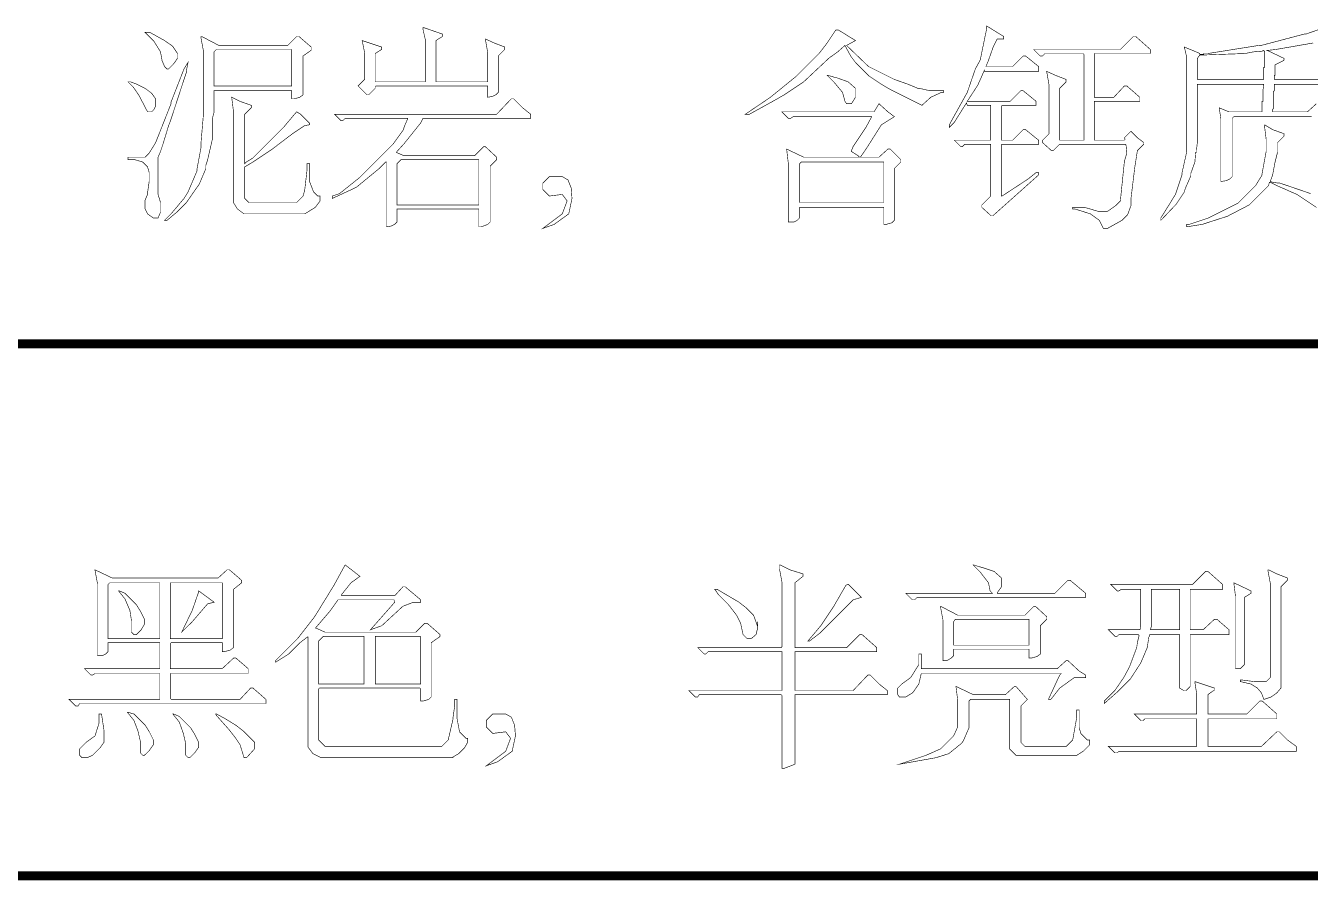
# Model space of a CAD drawing. Extents: x 94 to 452, y -72 to 1042.
# Drawn here: x 236.94 to 258.7, y 145.47 to 159.96 of the extents above; entities that cross this region are included whole.
import ezdxf

# ---------------------------------------------------------------- set-up
doc = ezdxf.new("R2010")
doc.units = 0
doc.header["$MEASUREMENT"] = 0
doc.layers.add('TREE_LAYER', color=7, linetype='Continuous')

msp = doc.modelspace()

# ---------------------------------------------------------------- linework, layer by layer
at = {"layer": 'TREE_LAYER'}
for points, const_width, elevation in [([(239.042252, 159.841852), (238.959899, 159.841852), (239.11088, 159.690871), (239.220683, 159.51244), (239.248134, 159.361459), (239.289311, 159.265381), (239.330487, 159.224204), (239.357938, 159.224204), (239.440291, 159.306557), (239.508919, 159.402636), (239.508919, 159.484989), (239.426566, 159.608518), (239.289311, 159.704597), (239.042252, 159.841852), (239.042252, 159.841852)], 0.01, 71), ([(239.920683, 159.773224), (239.906958, 159.773224), (239.906958, 159.745773), (239.948134, 159.526165), (239.948134, 158.455577), (239.906958, 157.975185), (239.906958, 157.892832), (239.838331, 157.522244), (239.838331, 157.494793), (239.68735, 157.13793), (239.618723, 157.028126), (239.399115, 156.767342), (239.289311, 156.657538), (239.330487, 156.657538), (239.495193, 156.794793), (239.659899, 156.959499), (239.879507, 157.275185), (239.989311, 157.535969), (239.989311, 157.590871), (240.016762, 157.673224), (240.057938, 157.851655), (240.099115, 158.030087), (240.099115, 158.38695), (240.126566, 158.483028), (240.126566, 158.853616), (240.140291, 158.853616), (241.444213, 158.853616), (241.444213, 158.853616), (241.444213, 158.716361), (241.485389, 158.716361), (241.581468, 158.743812), (241.63637, 158.784989), (241.63637, 159.443812), (241.773625, 159.539891), (241.773625, 159.553616), (241.773625, 159.594793), (241.567742, 159.773224), (241.526566, 159.773224), (241.375585, 159.622244), (240.208919, 159.622244), (239.920683, 159.773224), (239.920683, 159.773224)], 0.01, 71), ([(243.681468, 159.924204), (243.667742, 159.924204), (243.667742, 159.896753), (243.708919, 159.718322), (243.708919, 159.004597), (243.695193, 159.004597), (242.871664, 159.004597), (242.857938, 159.004597), (242.857938, 159.484989), (242.967742, 159.553616), (242.967742, 159.553616), (242.967742, 159.594793), (242.638331, 159.704597), (242.679507, 159.498714), (242.679507, 159.045773), (242.569703, 158.935969), (242.720683, 158.784989), (242.748134, 158.784989), (242.857938, 158.894793), (242.857938, 158.922244), (242.871664, 158.935969), (244.765781, 158.935969), (244.765781, 158.922244), (244.765781, 158.743812), (244.848134, 158.757538), (244.903036, 158.784989), (244.944213, 158.826165), (244.944213, 159.443812), (245.054017, 159.553616), (245.054017, 159.594793), (244.875585, 159.66342), (244.724605, 159.732048), (244.765781, 159.498714), (244.765781, 159.004597), (244.765781, 159.004597), (243.88735, 159.004597), (243.88735, 159.004597), (243.88735, 159.704597), (243.997154, 159.773224), (243.997154, 159.773224), (243.997154, 159.814401), (243.681468, 159.924204), (243.681468, 159.924204)], 0.01, 71), ([(250.708919, 159.883028), (250.667742, 159.883028), (250.654017, 159.869303), (250.516762, 159.66342), (250.379507, 159.484989), (249.995193, 159.100675), (249.555978, 158.743812), (249.130487, 158.455577), (249.199115, 158.455577), (249.597154, 158.675185), (249.789311, 158.784989), (250.118723, 159.004597), (250.557938, 159.416361), (250.599115, 159.443812), (250.695193, 159.51244), (250.818723, 159.622244), (250.914801, 159.443812), (250.997154, 159.334008), (251.230487, 159.100675), (251.43637, 158.96342), (251.601076, 158.867342), (252.122644, 158.606557), (252.273625, 158.743812), (252.452056, 158.826165), (252.493232, 158.826165), (252.493232, 158.853616), (252.259899, 158.853616), (252.081468, 158.894793), (252.054017, 158.894793), (251.889311, 158.96342), (251.655978, 159.045773), (251.216762, 159.265381), (250.846174, 159.622244), (250.997154, 159.704597), (250.708919, 159.883028), (250.708919, 159.883028)], 0.01, 71), ([(253.220683, 159.951655), (253.220683, 159.951655), (253.220683, 159.910479), (253.11088, 159.375185), (253.028527, 159.224204), (252.891272, 158.826165), (252.616762, 158.332048), (252.589311, 158.277146), (252.589311, 158.235969), (252.671664, 158.318322), (252.877546, 158.647734), (252.891272, 158.606557), (253.289311, 158.606557), (253.289311, 158.592832), (253.289311, 158.016361), (253.289311, 158.016361), (252.671664, 158.016361), (252.781468, 157.906557), (252.808919, 157.906557), (252.850095, 157.947734), (253.289311, 157.947734), (253.289311, 157.934008), (253.289311, 157.069303), (253.138331, 156.918322), (253.138331, 156.877146), (253.289311, 156.739891), (253.330487, 156.739891), (254.099115, 157.426165), (254.099115, 157.467342), (254.057938, 157.467342), (253.920683, 157.357538), (253.481468, 157.069303), (253.467742, 157.069303), (253.467742, 157.934008), (253.481468, 157.947734), (254.099115, 157.947734), (254.099115, 158.016361), (253.879507, 158.194793), (253.838331, 158.194793), (253.659899, 158.016361), (253.481468, 158.016361), (253.467742, 158.016361), (253.467742, 158.592832), (253.481468, 158.606557), (254.057938, 158.606557), (254.057938, 158.675185), (253.838331, 158.853616), (253.797154, 158.853616), (253.618723, 158.675185), (252.904997, 158.675185), (252.891272, 158.675185), (253.069703, 158.949695), (253.179507, 159.196753), (253.179507, 159.183028), (254.099115, 159.183028), (254.099115, 159.265381), (253.879507, 159.443812), (253.838331, 159.443812), (253.659899, 159.265381), (253.206958, 159.265381), (253.206958, 159.265381), (253.248134, 159.361459), (253.330487, 159.594793), (253.399115, 159.732048), (253.399115, 159.732048), (253.508919, 159.732048), (253.508919, 159.773224), (253.220683, 159.951655), (253.220683, 159.951655)], 0.01, 71), ([(255.746174, 159.773224), (255.704997, 159.773224), (255.485389, 159.553616), (254.016762, 159.553616), (254.126566, 159.443812), (254.167742, 159.443812), (254.208919, 159.484989), (254.854017, 159.484989), (254.867742, 159.471263), (254.867742, 158.016361), (254.854017, 158.016361), (254.469703, 158.016361), (254.455978, 158.016361), (254.455978, 158.894793), (254.565781, 159.004597), (254.565781, 159.045773), (254.38735, 159.114401), (254.23637, 159.183028), (254.277546, 158.949695), (254.277546, 158.126165), (254.167742, 158.016361), (254.167742, 157.975185), (254.318723, 157.83793), (254.346174, 157.83793), (254.455978, 157.947734), (255.567742, 157.947734), (255.581468, 157.934008), (255.595193, 157.796753), (255.554017, 157.659499), (255.485389, 156.98695), (255.403036, 156.904597), (255.265781, 156.808518), (255.114801, 156.808518), (254.881468, 156.877146), (254.675585, 156.877146), (254.675585, 156.849695), (254.716762, 156.849695), (254.977546, 156.767342), (255.128527, 156.657538), (255.197154, 156.520283), (255.265781, 156.520283), (255.51284, 156.657538), (255.595193, 156.739891), (255.608919, 156.753616), (255.663821, 156.904597), (255.663821, 157.014401), (255.732448, 157.577146), (255.746174, 157.659499), (255.773625, 157.83793), (255.883429, 157.947734), (255.883429, 157.975185), (255.773625, 158.057538), (255.663821, 158.167342), (255.554017, 158.057538), (255.567742, 158.030087), (255.554017, 158.016361), (255.046174, 158.016361), (255.046174, 158.016361), (255.046174, 158.675185), (255.046174, 158.675185), (255.814801, 158.675185), (255.814801, 158.743812), (255.595193, 158.935969), (255.554017, 158.935969), (255.375585, 158.743812), (255.046174, 158.743812), (255.046174, 158.757538), (255.046174, 159.471263), (255.046174, 159.484989), (255.993232, 159.484989), (255.993232, 159.553616), (255.746174, 159.773224), (255.746174, 159.773224)], 0.01, 71), ([(258.944213, 159.924204), (258.628527, 159.814401), (258.601076, 159.814401), (257.873625, 159.622244), (257.832448, 159.622244), (256.967742, 159.484989), (256.899115, 159.484989), (256.899115, 159.471263), (256.830487, 159.471263), (256.830487, 159.484989), (256.803036, 159.498714), (256.569703, 159.594793), (256.61088, 159.416361), (256.61088, 157.824204), (256.528527, 157.453616), (256.528527, 157.426165), (256.418723, 157.096753), (256.308919, 156.918322), (256.171664, 156.698714), (256.171664, 156.657538), (256.432448, 156.932048), (256.569703, 157.13793), (256.583429, 157.192832), (256.679507, 157.41244), (256.679507, 157.453616), (256.748134, 157.645773), (256.76186, 157.810479), (256.775585, 157.810479), (256.775585, 157.851655), (256.789311, 157.975185), (256.789311, 158.96342), (256.789311, 158.96342), (257.901076, 158.96342), (257.914801, 158.96342), (257.901076, 158.853616), (257.901076, 158.853616), (257.901076, 158.757538), (257.901076, 158.757538), (257.901076, 158.675185), (257.88735, 158.675185), (257.88735, 158.579106), (257.88735, 158.579106), (257.88735, 158.496753), (257.88735, 158.496753), (257.324605, 158.496753), (257.159899, 158.565381), (257.18735, 158.38695), (257.18735, 157.316361), (257.283429, 157.330087), (257.338331, 157.357538), (257.379507, 157.398714), (257.379507, 158.38695), (257.406958, 158.414401), (258.724605, 158.414401)], 0.01, 71), ([(240.167742, 159.553616), (240.167742, 159.553616), (241.444213, 159.553616), (241.444213, 159.553616), (241.444213, 158.935969), (241.444213, 158.935969), (240.140291, 158.935969), (240.126566, 158.935969), (240.126566, 159.51244), (240.167742, 159.553616), (240.167742, 159.553616)], 0.01, 71), ([(258.985389, 159.045773), (258.106958, 159.045773), (258.093232, 159.045773), (258.093232, 159.114401), (258.106958, 159.114401), (258.106958, 159.292832), (258.244213, 159.361459), (258.257938, 159.375185), (258.257938, 159.402636), (257.969703, 159.539891), (257.997154, 159.539891), (258.120683, 159.553616), (258.752056, 159.66342)], 0.01, 71), ([(257.901076, 159.526165), (257.901076, 159.539891), (257.928527, 159.526165), (257.928527, 159.251655), (257.914801, 159.251655), (257.914801, 159.155577), (257.914801, 159.141852), (257.914801, 159.045773), (257.901076, 159.045773), (256.789311, 159.045773), (256.789311, 159.045773), (256.789311, 159.402636), (256.830487, 159.457538), (257.599115, 159.484989), (257.73637, 159.51244), (257.901076, 159.526165), (257.901076, 159.526165)], 0.01, 71), ([(239.68735, 159.334008), (239.618723, 159.224204), (239.399115, 158.661459), (239.399115, 158.634008), (239.138331, 157.975185), (239.028527, 157.796753), (238.959899, 157.728126), (238.671664, 157.728126), (238.671664, 157.68695), (238.781468, 157.68695), (238.918723, 157.645773), (239.001076, 157.56342), (239.028527, 157.467342), (239.028527, 157.316361), (239.001076, 157.124204), (239.001076, 157.096753), (238.959899, 157.000675), (238.959899, 156.849695), (239.001076, 156.767342), (239.097154, 156.698714), (239.179507, 156.698714), (239.220683, 156.794793), (239.220683, 156.959499), (239.179507, 157.096753), (239.179507, 157.728126), (239.220683, 157.824204), (239.26186, 157.947734), (239.357938, 158.26342), (239.385389, 158.332048), (239.659899, 159.169303), (239.659899, 159.196753), (239.68735, 159.334008), (239.68735, 159.334008)], 0.01, 71), ([(238.71284, 159.004597), (238.671664, 159.004597), (238.754017, 158.922244), (238.850095, 158.784989), (239.001076, 158.496753), (239.069703, 158.496753), (239.11088, 158.53793), (239.138331, 158.592832), (239.138331, 158.716361), (239.069703, 158.81244), (238.959899, 158.894793), (238.822644, 158.96342), (238.71284, 159.004597), (238.71284, 159.004597)], 0.01, 71), ([(250.530487, 159.114401), (250.516762, 159.114401), (250.640291, 158.990871), (250.777546, 158.826165), (250.818723, 158.675185), (250.846174, 158.634008), (250.928527, 158.634008), (250.997154, 158.743812), (250.997154, 158.894793), (250.873625, 159.004597), (250.681468, 159.073224), (250.626566, 159.08695), (250.530487, 159.114401), (250.530487, 159.114401)], 0.01, 71), ([(258.806958, 158.634008), (258.655978, 158.496753), (258.079507, 158.496753), (258.065781, 158.496753), (258.065781, 158.53793), (258.079507, 158.551655), (258.079507, 158.647734), (258.079507, 158.647734), (258.079507, 158.743812), (258.079507, 158.743812), (258.079507, 158.839891), (258.093232, 158.853616), (258.093232, 158.96342), (258.093232, 158.96342), (259.493232, 158.96342)], 0.01, 71), ([(240.428527, 158.743812), (240.428527, 158.743812), (240.428527, 158.730087), (240.455978, 158.510479), (240.455978, 156.959499), (240.524605, 156.849695), (240.634409, 156.767342), (241.663821, 156.767342), (241.732448, 156.808518), (241.842252, 156.877146), (241.924605, 156.98695), (241.924605, 157.069303), (241.883429, 157.069303), (241.814801, 157.13793), (241.746174, 157.316361), (241.746174, 157.618322), (241.704997, 157.618322), (241.704997, 157.522244), (241.663821, 157.165381), (241.63637, 157.069303), (241.526566, 156.959499), (240.716762, 156.959499), (240.648134, 157.028126), (240.648134, 157.56342), (240.785389, 157.645773), (241.114801, 157.865381), (241.457938, 158.126165), (241.663821, 158.26342), (241.746174, 158.277146), (241.746174, 158.304597), (241.595193, 158.455577), (241.526566, 158.496753), (241.306958, 158.235969), (240.785389, 157.714401), (240.675585, 157.645773), (240.648134, 157.618322), (240.648134, 157.632048), (240.648134, 158.455577), (240.757938, 158.565381), (240.757938, 158.606557), (240.565781, 158.675185), (240.428527, 158.743812), (240.428527, 158.743812)], 0.01, 71), ([(245.204997, 158.716361), (245.163821, 158.716361), (244.916762, 158.455577), (242.171664, 158.455577), (242.281468, 158.345773), (242.308919, 158.345773), (242.350095, 158.38695), (243.406958, 158.38695), (243.406958, 158.373224), (243.352056, 158.249695), (243.338331, 158.194793), (243.159899, 157.947734), (242.597154, 157.384989), (242.254017, 157.110479), (242.130487, 157.069303), (242.130487, 157.028126), (242.48735, 157.192832), (242.542252, 157.220283), (242.926566, 157.535969), (243.03637, 157.645773), (243.050095, 157.645773), (243.050095, 156.547734), (243.132448, 156.561459), (243.18735, 156.58891), (243.228527, 156.630087), (243.228527, 156.835969), (243.228527, 156.849695), (244.614801, 156.849695), (244.614801, 156.835969), (244.614801, 156.547734), (244.655978, 156.547734), (244.765781, 156.58891), (244.806958, 156.630087), (244.806958, 157.577146), (244.916762, 157.68695), (244.916762, 157.728126), (244.724605, 157.906557), (244.697154, 157.906557), (244.546174, 157.755577), (243.338331, 157.755577), (243.214801, 157.810479), (243.352056, 157.961459), (243.626566, 158.304597), (243.667742, 158.38695), (245.493232, 158.38695), (245.493232, 158.455577), (245.355978, 158.565381), (245.204997, 158.716361), (245.204997, 158.716361)], 0.01, 71), ([(251.395193, 158.634008), (251.31284, 158.496753), (249.748134, 158.496753), (249.857938, 158.38695), (249.899115, 158.38695), (249.940291, 158.414401), (251.271664, 158.414401), (251.271664, 158.414401), (251.175585, 158.235969), (250.955978, 157.906557), (250.928527, 157.83793), (250.928527, 157.824204), (251.038331, 157.755577), (251.065781, 157.728126), (251.065781, 157.728126), (250.118723, 157.728126), (249.830487, 157.865381), (249.857938, 157.632048), (249.857938, 156.630087), (249.954017, 156.630087), (250.008919, 156.657538), (250.050095, 156.698714), (250.050095, 156.877146), (250.050095, 156.877146), (251.463821, 156.877146), (251.477546, 156.877146), (251.477546, 156.58891), (251.518723, 156.58891), (251.614801, 156.616361), (251.655978, 156.657538), (251.655978, 157.535969), (251.765781, 157.645773), (251.765781, 157.68695), (251.58735, 157.865381), (251.546174, 157.865381), (251.395193, 157.728126), (251.079507, 157.728126), (251.079507, 157.728126), (251.175585, 157.865381), (251.43637, 158.277146), (251.655978, 158.414401), (251.546174, 158.496753), (251.395193, 158.634008), (251.395193, 158.634008)], 0.01, 71), ([(257.928527, 158.277146), (257.928527, 158.277146), (257.928527, 158.249695), (257.955978, 158.030087), (257.955978, 157.824204), (257.88735, 157.453616), (257.88735, 157.426165), (257.777546, 157.247734), (257.475585, 156.945773), (256.981468, 156.698714), (256.652056, 156.58891), (256.61088, 156.58891), (256.61088, 156.547734), (256.871664, 156.58891), (257.297154, 156.726165), (257.667742, 156.918322), (257.997154, 157.247734), (258.01088, 157.302636), (258.024605, 157.302636), (258.134409, 157.247734), (258.477546, 157.096753), (258.806958, 156.877146)], 0.01, 71), ([(258.71088, 157.110479), (258.189311, 157.28891), (258.16186, 157.28891), (258.065781, 157.302636), (258.024605, 157.316361), (258.065781, 157.426165), (258.106958, 157.645773), (258.148134, 157.810479), (258.148134, 157.975185), (258.257938, 158.084989), (258.257938, 158.126165), (258.065781, 158.194793), (257.928527, 158.277146), (257.928527, 158.277146)], 0.01, 71), ([(243.297154, 157.68695), (243.297154, 157.68695), (244.614801, 157.68695), (244.614801, 157.68695), (244.614801, 156.918322), (244.614801, 156.918322), (243.228527, 156.918322), (243.228527, 156.918322), (243.228527, 157.618322), (243.297154, 157.68695), (243.297154, 157.68695)], 0.01, 71), ([(250.077546, 157.645773), (250.077546, 157.645773), (251.463821, 157.645773), (251.477546, 157.645773), (251.477546, 156.959499), (251.463821, 156.959499), (250.050095, 156.959499), (250.050095, 156.959499), (250.050095, 157.618322), (250.077546, 157.645773), (250.077546, 157.645773)], 0.01, 71), ([(246.028527, 157.398714), (245.808919, 157.398714), (245.699115, 157.28891), (245.699115, 157.179106), (245.808919, 157.069303), (246.028527, 157.096753), (246.11088, 156.98695), (246.028527, 156.767342), (245.699115, 156.520283), (245.891272, 156.58891), (246.138331, 156.767342), (246.193232, 157.028126), (246.179507, 157.206557), (246.124605, 157.343812), (246.028527, 157.398714), (246.028527, 157.398714)], 0.01, 71), ([(221.22612, 154.566141), (399.22612, 154.566141)], 0.15, 178), ([(238.111467, 150.734179), (238.111467, 150.734179), (238.111467, 150.720454), (238.152643, 150.500846), (238.152643, 149.279277), (238.234996, 149.279277), (238.289898, 149.306728), (238.331075, 149.347904), (238.331075, 149.485159), (238.331075, 149.498885), (239.209506, 149.498885), (239.209506, 149.485159), (239.209506, 149.059669), (239.209506, 149.059669), (237.933035, 149.059669), (238.042839, 148.949865), (238.07029, 148.949865), (238.111467, 148.977316), (239.209506, 148.977316), (239.209506, 148.977316), (239.209506, 148.551826), (239.209506, 148.538101), (237.672251, 148.538101), (237.782055, 148.428297), (237.823231, 148.428297), (237.850682, 148.469473), (241.007545, 148.469473), (241.007545, 148.538101), (240.787937, 148.730257), (240.746761, 148.730257), (240.56833, 148.538101), (239.401663, 148.538101), (239.387937, 148.551826), (239.387937, 148.977316), (239.401663, 148.977316), (240.705584, 148.977316), (240.705584, 149.059669), (240.499702, 149.238101), (240.458526, 149.238101), (240.266369, 149.059669), (239.401663, 149.059669), (239.387937, 149.059669), (239.387937, 149.485159), (239.401663, 149.498885), (240.266369, 149.498885), (240.266369, 149.485159), (240.266369, 149.347904), (240.307545, 149.347904), (240.403624, 149.375355), (240.458526, 149.416532), (240.458526, 150.404767), (240.59578, 150.514571), (240.59578, 150.514571), (240.59578, 150.555748), (240.389898, 150.734179), (240.348722, 150.734179), (240.197741, 150.596924), (238.399702, 150.596924), (238.111467, 150.734179), (238.111467, 150.734179)], 0.01, 72), ([(242.352643, 150.816532), (242.338918, 150.802806), (242.325192, 150.775355), (242.160486, 150.473395), (241.831075, 149.938101), (241.542839, 149.567512), (241.172251, 149.196924), (241.172251, 149.169473), (241.391859, 149.306728), (241.584016, 149.498885), (241.707545, 149.594963), (241.721271, 149.594963), (241.721271, 149.594963), (241.721271, 147.742022), (241.721271, 147.728297), (241.803624, 147.618493), (241.940879, 147.549865), (244.178133, 147.549865), (244.178133, 147.563591), (244.274212, 147.618493), (244.37029, 147.714571), (244.425192, 147.81065), (244.425192, 147.879277), (244.397741, 147.879277), (244.287937, 147.989081), (244.246761, 148.208689), (244.246761, 148.538101), (244.205584, 148.538101), (244.205584, 148.428297), (244.178133, 148.23614), (244.178133, 148.208689), (244.09578, 147.851826), (243.985977, 147.742022), (242.009506, 147.742022), (241.899702, 147.851826), (241.899702, 148.716532), (241.913428, 148.730257), (243.615388, 148.730257), (243.629114, 148.716532), (243.629114, 148.51065), (243.67029, 148.51065), (243.766369, 148.538101), (243.807545, 148.579277), (243.807545, 149.498885), (243.9448, 149.594963), (243.958526, 149.608689), (243.958526, 149.63614), (243.738918, 149.828297), (243.697741, 149.828297), (243.546761, 149.677316), (242.009506, 149.677316), (241.858526, 149.745944), (241.8448, 149.745944), (242.091859, 150.034179), (242.229114, 150.226336), (243.176173, 150.226336), (243.189898, 150.185159), (242.778133, 149.718493), (242.97029, 149.78712), (243.327153, 150.116532), (243.505584, 150.185159), (243.629114, 150.185159), (243.629114, 150.226336), (243.36833, 150.445944), (243.327153, 150.445944), (243.189898, 150.294963), (242.297741, 150.294963), (242.284016, 150.308689), (242.448722, 150.514571), (242.599702, 150.624375), (242.352643, 150.816532), (242.352643, 150.816532)], 0.01, 72), ([(249.723231, 150.816532), (249.709506, 150.816532), (249.709506, 150.747904), (249.750682, 150.528297), (249.750682, 149.430257), (249.736957, 149.416532), (248.323231, 149.416532), (248.433035, 149.306728), (248.460486, 149.306728), (248.501663, 149.347904), (249.736957, 149.347904), (249.750682, 149.347904), (249.750682, 148.689081), (249.736957, 148.689081), (248.172251, 148.689081), (248.282055, 148.579277), (248.323231, 148.579277), (248.350682, 148.620454), (249.736957, 148.620454), (249.750682, 148.606728), (249.750682, 147.371434), (249.791859, 147.371434), (249.901663, 147.41261), (249.97029, 147.440061), (249.97029, 148.606728), (249.97029, 148.620454), (251.534996, 148.620454), (251.534996, 148.689081), (251.397741, 148.798885), (251.246761, 148.949865), (251.205584, 148.949865), (250.958526, 148.689081), (249.97029, 148.689081), (249.97029, 148.689081), (249.97029, 149.347904), (249.97029, 149.347904), (251.356565, 149.347904), (251.356565, 149.416532), (251.109506, 149.63614), (251.06833, 149.63614), (250.848722, 149.416532), (249.97029, 149.416532), (249.97029, 149.430257), (249.97029, 150.514571), (250.107545, 150.624375), (250.107545, 150.624375), (250.107545, 150.665552), (249.887937, 150.734179), (249.723231, 150.816532), (249.723231, 150.816532)], 0.01, 72), ([(253.003624, 150.816532), (252.989898, 150.816532), (253.113428, 150.693003), (253.250682, 150.514571), (253.278133, 150.377316), (253.31931, 150.33614), (253.305584, 150.33614), (251.850682, 150.33614), (251.960486, 150.226336), (252.001663, 150.226336), (252.042839, 150.267512), (254.897741, 150.267512), (254.897741, 150.33614), (254.636957, 150.555748), (254.59578, 150.555748), (254.376173, 150.33614), (253.401663, 150.33614), (253.401663, 150.33614), (253.401663, 150.349865), (253.47029, 150.445944), (253.47029, 150.596924), (253.346761, 150.706728), (253.140879, 150.775355), (253.085977, 150.789081), (253.003624, 150.816532), (253.003624, 150.816532)], 0.01, 72), ([(256.97029, 150.706728), (256.929114, 150.706728), (256.709506, 150.48712), (255.323231, 150.48712), (255.433035, 150.377316), (255.460486, 150.377316), (255.501663, 150.404767), (255.831075, 150.404767), (255.831075, 150.404767), (255.831075, 149.773395), (255.817349, 149.718493), (255.282055, 149.718493), (255.391859, 149.608689), (255.433035, 149.608689), (255.460486, 149.63614), (255.789898, 149.63614), (255.803624, 149.622414), (255.776173, 149.51261), (255.762447, 149.416532), (255.638918, 149.08712), (255.542839, 148.908689), (255.391859, 148.689081), (255.213428, 148.51065), (255.213428, 148.469473), (255.446761, 148.675355), (255.652643, 148.881238), (255.831075, 149.155748), (255.940879, 149.416532), (255.96833, 149.594963), (255.982055, 149.608689), (255.982055, 149.63614), (255.99578, 149.63614), (256.489898, 149.63614), (256.489898, 149.63614), (256.489898, 148.730257), (256.558526, 148.689081), (256.599702, 148.689081), (256.66833, 148.757708), (256.66833, 149.63614), (256.682055, 149.63614), (257.327153, 149.63614), (257.327153, 149.718493), (257.121271, 149.896924), (257.080094, 149.896924), (256.887937, 149.718493), (256.682055, 149.718493), (256.66833, 149.718493), (256.66833, 150.404767), (256.682055, 150.404767), (257.217349, 150.404767), (257.217349, 150.48712), (256.97029, 150.706728), (256.97029, 150.706728)], 0.01, 72), ([(257.999702, 150.734179), (257.985977, 150.734179), (257.985977, 150.720454), (258.027153, 150.500846), (258.027153, 148.908689), (257.958526, 148.840061), (257.752643, 148.840061), (257.546761, 148.867512), (257.51931, 148.867512), (257.51931, 148.840061), (257.697741, 148.798885), (257.807545, 148.730257), (257.876173, 148.647904), (257.917349, 148.538101), (258.040879, 148.579277), (258.136957, 148.647904), (258.205584, 148.730257), (258.205584, 150.445944), (258.315388, 150.555748), (258.315388, 150.596924), (258.136957, 150.665552), (257.999702, 150.734179), (257.999702, 150.734179)], 0.01, 72), ([(238.358526, 150.514571), (238.372251, 150.514571), (239.209506, 150.514571), (239.209506, 150.514571), (239.209506, 149.567512), (239.209506, 149.567512), (238.331075, 149.567512), (238.331075, 149.567512), (238.331075, 150.48712), (238.358526, 150.514571), (238.358526, 150.514571)], 0.01, 72), ([(239.387937, 150.514571), (239.401663, 150.514571), (240.266369, 150.514571), (240.266369, 150.514571), (240.266369, 149.567512), (240.266369, 149.567512), (239.401663, 149.567512), (239.387937, 149.567512), (239.387937, 150.514571), (239.387937, 150.514571)], 0.01, 72), ([(250.876173, 150.48712), (250.834996, 150.473395), (250.629114, 150.116532), (250.409506, 149.78712), (250.189898, 149.526336), (250.217349, 149.526336), (250.39578, 149.663591), (250.958526, 150.226336), (251.09578, 150.267512), (250.876173, 150.48712), (250.876173, 150.48712)], 0.01, 72), ([(257.409506, 150.514571), (257.409506, 150.514571), (257.409506, 150.500846), (257.436957, 150.281238), (257.436957, 149.059669), (257.51931, 149.059669), (257.587937, 149.128297), (257.587937, 150.267512), (257.697741, 150.33614), (257.697741, 150.33614), (257.697741, 150.377316), (257.409506, 150.514571), (257.409506, 150.514571)], 0.01, 72), ([(238.523231, 150.377316), (238.509506, 150.377316), (238.61931, 150.240061), (238.701663, 150.047904), (238.729114, 149.869473), (238.729114, 149.677316), (238.77029, 149.63614), (238.811467, 149.63614), (238.89382, 149.718493), (238.948722, 149.814571), (238.948722, 149.896924), (238.880094, 150.034179), (238.811467, 150.143983), (238.61931, 150.33614), (238.523231, 150.377316), (238.523231, 150.377316)], 0.01, 72), ([(239.86833, 150.377316), (239.86833, 150.363591), (239.758526, 150.047904), (239.580094, 149.677316), (239.758526, 149.855748), (240.01931, 150.157708), (240.129114, 150.185159), (239.86833, 150.377316), (239.86833, 150.377316)], 0.01, 72), ([(248.652643, 150.404767), (248.611467, 150.404767), (248.680094, 150.308689), (248.8448, 150.143983), (248.982055, 149.965552), (249.050682, 149.828297), (249.091859, 149.63614), (249.160486, 149.567512), (249.229114, 149.567512), (249.311467, 149.63614), (249.338918, 149.745944), (249.338918, 149.855748), (249.338918, 149.773395), (249.27029, 149.965552), (249.146761, 150.089081), (249.023231, 150.185159), (248.652643, 150.404767), (248.652643, 150.404767)], 0.01, 72), ([(256.009506, 150.404767), (256.023231, 150.404767), (256.489898, 150.404767), (256.489898, 150.404767), (256.489898, 149.718493), (256.489898, 149.718493), (256.009506, 149.718493), (255.99578, 149.718493), (256.009506, 149.773395), (256.009506, 150.404767), (256.009506, 150.404767)], 0.01, 72), ([(252.440879, 150.116532), (252.440879, 150.116532), (252.440879, 150.089081), (252.482055, 149.869473), (252.482055, 149.196924), (252.550682, 149.196924), (252.61931, 149.238101), (252.660486, 149.279277), (252.660486, 149.375355), (252.660486, 149.389081), (253.936957, 149.389081), (253.936957, 149.375355), (253.936957, 149.238101), (253.978133, 149.238101), (254.074212, 149.265552), (254.129114, 149.306728), (254.129114, 149.78712), (254.238918, 149.896924), (254.238918, 149.938101), (254.046761, 150.116532), (254.01931, 150.116532), (253.86833, 149.965552), (252.729114, 149.965552), (252.440879, 150.116532), (252.440879, 150.116532)], 0.01, 72), ([(252.687937, 149.896924), (252.701663, 149.896924), (253.936957, 149.896924), (253.936957, 149.896924), (253.936957, 149.457708), (253.936957, 149.457708), (252.660486, 149.457708), (252.660486, 149.457708), (252.660486, 149.855748), (252.687937, 149.896924), (252.687937, 149.896924)], 0.01, 72), ([(241.96833, 149.594963), (241.982055, 149.608689), (242.66833, 149.608689), (242.66833, 149.594963), (242.66833, 148.798885), (242.66833, 148.798885), (241.913428, 148.798885), (241.899702, 148.798885), (241.899702, 149.526336), (241.96833, 149.594963), (241.96833, 149.594963)], 0.01, 72), ([(242.860486, 149.594963), (242.860486, 149.608689), (243.615388, 149.608689), (243.629114, 149.594963), (243.629114, 148.798885), (243.615388, 148.798885), (242.860486, 148.798885), (242.860486, 148.798885), (242.860486, 149.594963), (242.860486, 149.594963)], 0.01, 72), ([(252.111467, 149.306728), (252.07029, 149.306728), (252.07029, 149.128297), (251.933035, 148.908689), (251.782055, 148.798885), (251.713428, 148.730257), (251.713428, 148.620454), (251.740879, 148.579277), (251.850682, 148.579277), (251.960486, 148.647904), (251.974212, 148.66163), (252.07029, 148.798885), (252.111467, 148.977316), (254.485977, 148.977316), (254.485977, 148.977316), (254.458526, 148.949865), (254.431075, 148.894963), (254.266369, 148.538101), (254.307545, 148.538101), (254.458526, 148.730257), (254.705584, 148.908689), (254.705584, 148.908689), (254.897741, 148.908689), (254.897741, 148.949865), (254.787937, 149.018493), (254.59578, 149.196924), (254.56833, 149.196924), (254.417349, 149.059669), (252.111467, 149.059669), (252.111467, 149.059669), (252.111467, 149.306728), (252.111467, 149.306728)], 0.01, 72), ([(252.701663, 148.757708), (252.701663, 148.757708), (252.701663, 148.743983), (252.729114, 148.524375), (252.729114, 148.071434), (252.660486, 147.920454), (252.440879, 147.700846), (252.19382, 147.591042), (251.740879, 147.440061), (252.358526, 147.549865), (252.578133, 147.618493), (252.797741, 147.796924), (252.825192, 147.838101), (252.921271, 148.057708), (252.921271, 148.51065), (252.948722, 148.538101), (253.607545, 148.538101), (253.607545, 148.538101), (253.607545, 147.700846), (253.717349, 147.591042), (254.746761, 147.591042), (254.856565, 147.659669), (254.966369, 147.769473), (254.966369, 147.851826), (254.925192, 147.851826), (254.815388, 147.96163), (254.787937, 148.057708), (254.787937, 148.359669), (254.746761, 148.359669), (254.746761, 148.23614), (254.678133, 147.851826), (254.56833, 147.742022), (253.86833, 147.742022), (253.799702, 147.81065), (253.799702, 148.428297), (253.909506, 148.538101), (253.717349, 148.757708), (253.689898, 148.757708), (253.538918, 148.620454), (252.989898, 148.620454), (252.701663, 148.757708), (252.701663, 148.757708)], 0.01, 72), ([(256.750682, 148.840061), (256.750682, 148.840061), (256.750682, 148.81261), (256.778133, 148.634179), (256.778133, 148.291042), (256.778133, 148.291042), (255.721271, 148.291042), (255.831075, 148.181238), (255.872251, 148.181238), (255.899702, 148.208689), (256.778133, 148.208689), (256.778133, 148.208689), (256.778133, 147.742022), (256.778133, 147.742022), (255.282055, 147.742022), (255.391859, 147.632218), (255.433035, 147.632218), (255.460486, 147.659669), (258.466369, 147.659669), (258.466369, 147.742022), (258.315388, 147.851826), (258.178133, 147.989081), (258.136957, 147.989081), (257.876173, 147.742022), (256.97029, 147.742022), (256.97029, 147.742022), (256.97029, 148.208689), (256.97029, 148.208689), (258.136957, 148.208689), (258.136957, 148.291042), (257.889898, 148.51065), (257.848722, 148.51065), (257.629114, 148.291042), (256.97029, 148.291042), (256.97029, 148.291042), (256.97029, 148.620454), (257.066369, 148.689081), (257.080094, 148.689081), (257.080094, 148.730257), (256.750682, 148.840061), (256.750682, 148.840061)], 0.01, 72), ([(238.221271, 148.291042), (238.180094, 148.291042), (238.180094, 148.140061), (238.111467, 147.920454), (237.960486, 147.81065), (237.850682, 147.700846), (237.850682, 147.591042), (237.891859, 147.549865), (237.974212, 147.549865), (238.07029, 147.591042), (238.19382, 147.714571), (238.262447, 147.81065), (238.262447, 148.016532), (238.221271, 148.291042), (238.221271, 148.291042)], 0.01, 72), ([(238.674212, 148.318493), (238.660486, 148.318493), (238.77029, 148.181238), (238.838918, 148.002806), (238.880094, 147.824375), (238.880094, 147.632218), (238.921271, 147.591042), (238.948722, 147.591042), (239.031075, 147.673395), (239.099702, 147.769473), (239.099702, 147.851826), (239.031075, 147.989081), (238.962447, 148.098885), (238.77029, 148.291042), (238.674212, 148.318493), (238.674212, 148.318493)], 0.01, 72), ([(239.442839, 148.291042), (239.429114, 148.291042), (239.538918, 148.153787), (239.607545, 147.96163), (239.648722, 147.783199), (239.648722, 147.591042), (239.689898, 147.549865), (239.717349, 147.549865), (239.799702, 147.632218), (239.86833, 147.728297), (239.86833, 147.81065), (239.799702, 147.947904), (239.731075, 148.057708), (239.538918, 148.249865), (239.442839, 148.291042), (239.442839, 148.291042)], 0.01, 72), ([(240.17029, 148.291042), (240.156565, 148.291042), (240.17029, 148.263591), (240.389898, 148.016532), (240.485977, 147.893003), (240.56833, 147.769473), (240.636957, 147.549865), (240.678133, 147.549865), (240.815388, 147.700846), (240.815388, 147.81065), (240.623231, 148.002806), (240.499702, 148.098885), (240.321271, 148.208689), (240.17029, 148.291042), (240.17029, 148.291042)], 0.01, 72), ([(245.07029, 148.291042), (244.850682, 148.291042), (244.740879, 148.181238), (244.740879, 148.071434), (244.850682, 147.96163), (245.07029, 147.989081), (245.152643, 147.879277), (245.07029, 147.659669), (244.740879, 147.41261), (244.933035, 147.481238), (245.180094, 147.659669), (245.234996, 147.920454), (245.221271, 148.098885), (245.166369, 148.23614), (245.07029, 148.291042), (245.07029, 148.291042)], 0.01, 72), ([(221.22612, 145.547149), (399.22612, 145.547149)], 0.15, 178)]:
    msp.add_lwpolyline(points, dxfattribs=dict(at, const_width=const_width, elevation=elevation))

doc.saveas('drawing.dxf')
